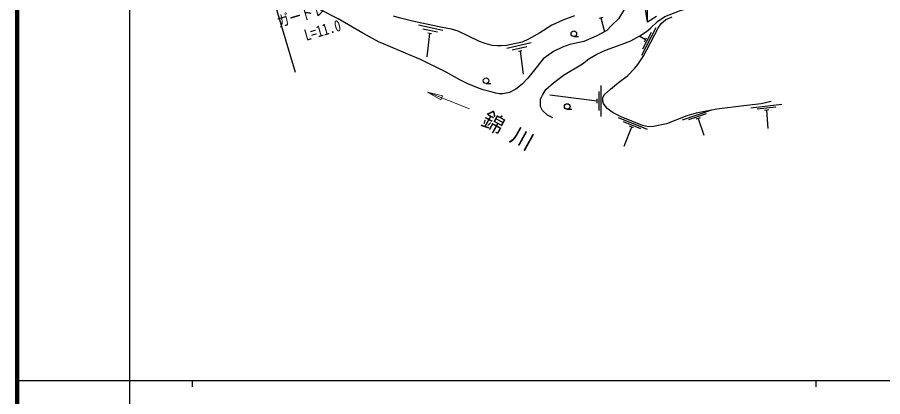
# Model space of a CAD drawing. Units: millimetres, scale not verified. Extents: x 40000 to 680000, y 20000 to 380000.
# Drawn here: x 40000 to 178698, y 202409 to 263147 of the extents above; entities that cross this region are included whole.
import ezdxf
from ezdxf.enums import TextEntityAlignment as Align

# ---------------------------------------------------------------- set-up
doc = ezdxf.new("R2010")
doc.units = ezdxf.units.MM
doc.header["$LTSCALE"] = 1000
for name, color, linetype, lineweight in [('M-BGD', 7, 'Continuous', 25), ('M-BMK-HTXT', 7, 'Continuous', 13), ('M-BMK-OTRS', 5, 'Continuous', 25), ('M-STR-HTXT', 7, 'Continuous', 13), ('M-TTL', 2, 'Continuous', 140), ('M-TTL-BAND', 7, 'Continuous', 25)]:
    doc.layers.add(name, color=color, linetype=linetype, lineweight=lineweight)
doc.styles.add('ＭＳ ゴシック', font='')
doc.styles.get('ＭＳ ゴシック').set_extended_font_data('MS Gothic')

msp = doc.modelspace()

# ---------------------------------------------------------------- linework, layer by layer
at = {"layer": 'M-BGD'}
for p, q in [((140993, 262371), (140452, 265858)), ((133820, 263111), (133277, 262973)), ((133548, 263042), (134105, 260848)), ((108227, 261061), (104308, 261865)), ((107352, 260781), (105001, 261263)), ((140078, 257066), (142397, 261496)), ((106087, 260581), (105634, 256795)), ((106361, 260525), (105812, 260637)), ((129199, 260069), (129949, 260069)), ((140706, 259559), (139644, 260115)), ((140276, 258091), (141668, 260749)), ((140544, 259249), (140868, 259869)), ((122351, 259054), (118449, 258174)), ((121669, 258439), (119328, 257911)), ((120871, 257798), (120325, 257674)), ((120598, 257736), (121092, 254035)), ((115123, 252548), (115873, 252548)), ((133251, 248245), (133251, 251245)), ((133551, 247245), (133551, 252245)), ((132951, 249745), (125363, 250672)), ((132951, 249395), (132951, 250095)), ((128138, 248417), (128888, 248417)), ((151274, 248306), (146543, 246689)), ((162516, 249177), (157549, 248601)), ((161557, 248764), (158577, 248418)), ((160449, 248333), (159754, 248253)), ((160102, 248293), (160274, 245335)), ((140998, 245173), (136372, 247070)), ((150425, 247699), (147586, 246729)), ((149434, 247043), (148772, 246817)), ((149103, 246930), (150008, 244281)), ((139959, 245275), (137183, 246413)), ((138457, 245566), (137187, 242467)), ((138781, 245434), (138134, 245699))]:
    msp.add_line(p, q, dxfattribs=at)
for points in [[(138104, 265790), (136368, 262904), (135253, 261819), (134475, 261056), (132801, 260116), (130808, 259289), (128549, 258795), (127356, 258385), (125949, 257691), (125163, 257168), (124300, 256526), (123296, 255300), (121849, 253407), (120929, 252447), (119876, 251645), (118860, 251096), (117824, 250877), (117250, 250899), (116694, 251014), (115747, 251272), (114671, 251558), (113913, 251798), (112102, 252559), (110943, 253157), (108725, 254343), (104624, 256407), (102707, 257179), (98677, 258926), (98021, 259183), (95395, 260590), (91445, 262927), (88575, 264365)], [(125854, 247077), (124981, 247477), (124181, 248220), (123837, 248886), (123877, 250044), (124154, 250659), (124701, 251575), (125946, 252664), (127565, 253879), (130581, 255717), (131575, 256475), (132881, 257238), (134260, 257903), (136758, 258780), (138321, 259406), (139756, 260175), (140827, 260893), (141467, 261426), (142624, 262467), (143771, 263289), (146111, 264160), (149011, 265101)], [(142446, 263303), (140993, 262371), (140993, 265874)], [(129312, 263361), (127407, 262673), (125649, 261889), (123738, 260649), (121918, 259643), (120900, 259188), (118414, 258628), (117558, 258599), (116886, 258599), (116108, 258659), (114983, 258961), (114098, 259287), (110660, 260950), (109588, 261271), (108114, 261543), (103356, 262519), (101203, 263052), (100310, 263336)], [(160814, 249654), (159224, 249272), (156423, 248995), (152126, 248441), (148812, 247781), (147318, 247372), (144048, 246119), (141965, 245649), (141151, 245623), (140203, 245824), (136775, 247229), (135524, 247871), (134543, 248544), (133976, 249340), (133851, 249745), (133851, 250287), (134088, 250801), (135099, 251659), (136372, 252719), (137793, 253803), (138962, 254984), (139451, 255587), (140284, 256886), (140874, 257938), (142692, 261412), (143150, 262118), (143935, 262821), (144965, 263243)]]:
    msp.add_lwpolyline(points, dxfattribs=at)
for centre in [(129199, 260519), (115123, 252998), (128138, 248867)]:
    msp.add_circle(centre, 450, dxfattribs=at)
at = {"layer": 'M-BMK-HTXT'}
for p, q in [((105735, 251143), (108123, 250574)), ((105735, 251143), (107874, 249938)), ((105735, 251143), (112471, 248504)), ((107874, 249938), (108123, 250574))]:
    msp.add_line(p, q, dxfattribs=at)
at = {"layer": 'M-BMK-OTRS'}
msp.add_line((84564, 254288), (64174, 323327), dxfattribs=at)
at = {"layer": 'M-TTL'}
msp.add_line((40000, 380000), (40000, 20000), dxfattribs=at)
at = {"layer": 'M-TTL-BAND'}
for p, q in [((58000, 370000), (58000, 20000)), ((40000, 205000), (579000, 205000)), ((68000, 205000), (68000, 204000)), ((168000, 205000), (168000, 204000))]:
    msp.add_line(p, q, dxfattribs=at)

# ---------------------------------------------------------------- texts
at = {"layer": 'M-BMK-HTXT', "style": 'ＭＳ ゴシック'}
msp.add_text('錦 川', height=2566, rotation=331.019, dxfattribs=at).set_placement((118620, 245016), align=Align.MIDDLE_CENTER)
at = {"layer": 'M-STR-HTXT', "style": 'ＭＳ ゴシック', "width": 0.8}
for s, p in [('ガードレール', (87842, 262662)), ('L=11.0', (89326, 259692))]:
    msp.add_text(s, height=1833, rotation=16.402, dxfattribs=at).set_placement(p, align=Align.BOTTOM_CENTER)

doc.saveas('drawing.dxf')
